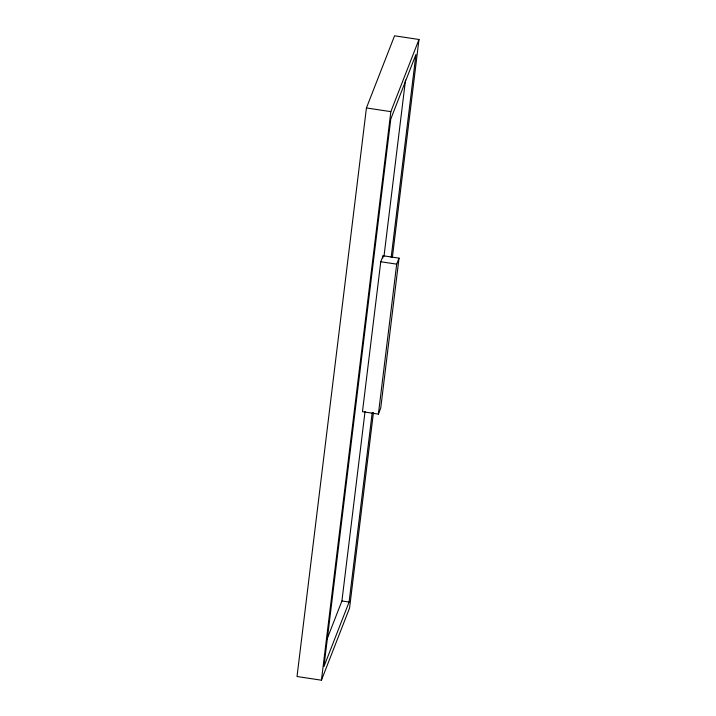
<?xml version="1.0" encoding="UTF-8"?>
<svg xmlns="http://www.w3.org/2000/svg" width="716" height="716" viewBox="0 0 716 716"><rect width="100%" height="100%" fill="white"/><g stroke="black" fill="none" stroke-linecap="round" stroke-linejoin="round"><path stroke-width="1.07" d="M392.404 257.142L418.976 39.487L394.561 35.8L366.431 107.955L297.024 676.513L321.439 680.2L349.569 608.045L373.43 412.604M321.439 680.2L390.838 111.642L418.976 39.487M380.769 261.752L362.466 411.7L378.388 414.108L380.724 408.102L399.027 258.154L383.114 255.746L380.769 261.752L396.691 264.15L399.027 258.154M382.836 257.957L383.114 255.746M326.899 639.477L341.917 600.966L365.053 411.431M383.991 256.256L405.507 80.022M391.178 257.339L415.933 54.505L390.775 119.044L323.936 666.587L349.095 602.049L372.231 412.514M378.388 414.108L396.691 264.15M366.431 107.955L390.838 111.642M341.917 600.966L349.095 602.049"/></g></svg>
